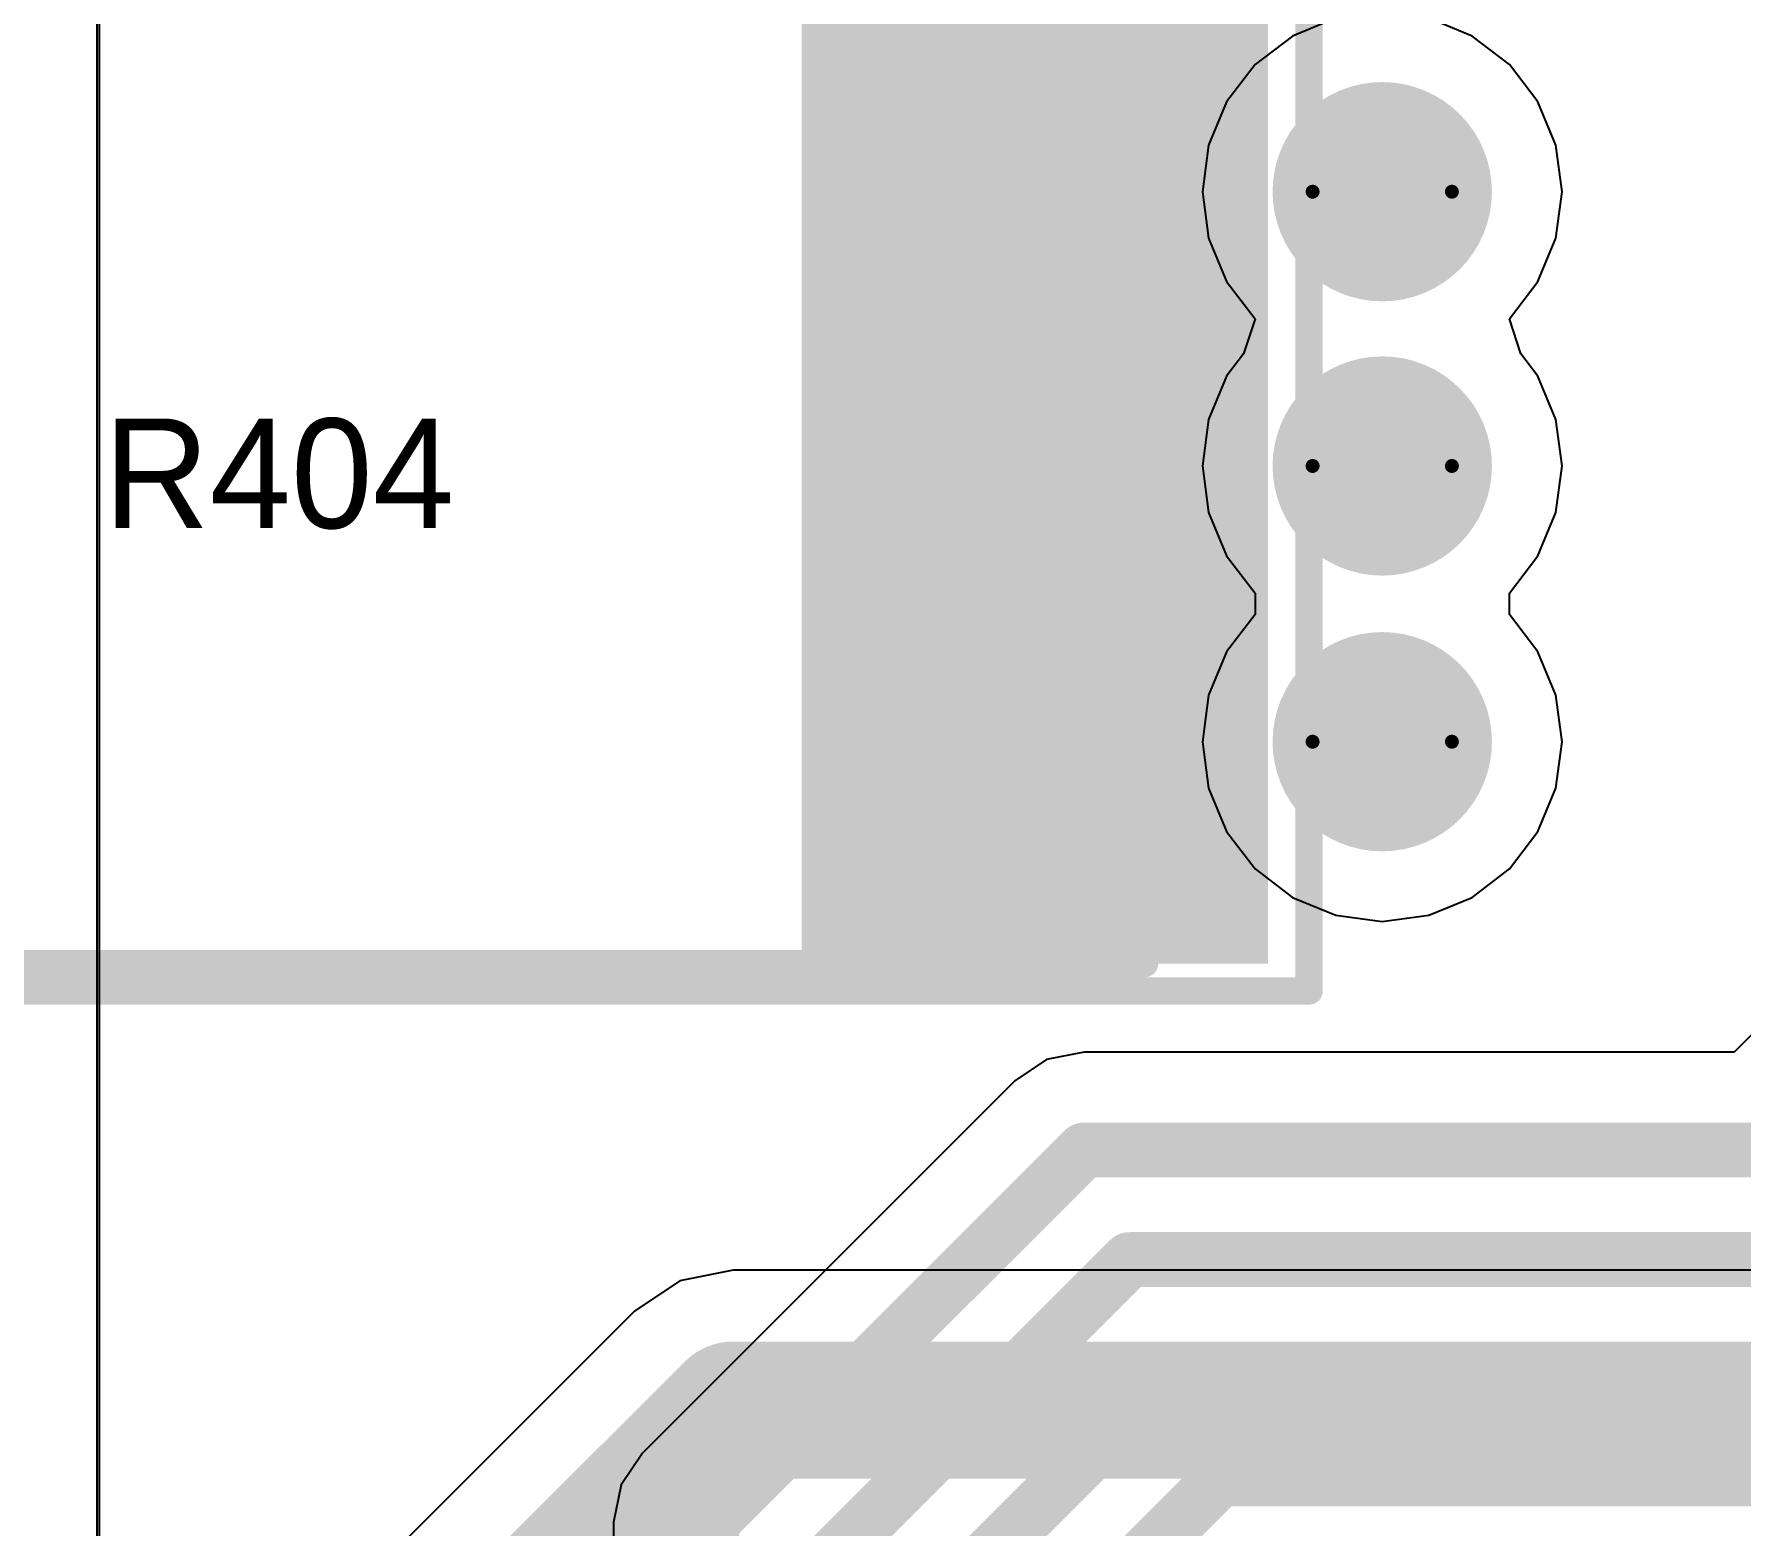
# Model space of a CAD drawing. Header units: millimetres. Extents: x 5 to 399, y 5 to 287.
# Drawn here: x 207.87 to 214.1, y 130.01 to 135.46 of the extents above; entities that cross this region are included whole.
import ezdxf

# ---------------------------------------------------------------- set-up
doc = ezdxf.new("R2010")
doc.units = ezdxf.units.MM
for name, color, linetype in [('BottomLayer', 5, 'Continuous'), ('DrillDrawing', 1, 'Continuous'), ('DrillGuide', 244, 'Continuous'), ('Mechanical13', 56, 'Continuous'), ('MidLayer1', 16, 'Continuous'), ('MidLayer2', 76, 'Continuous'), ('MultiLayer', 9, 'Continuous'), ('TopLayer', 1, 'Continuous'), ('TopOverlay', 2, 'Continuous'), ('TopPaste', 8, 'Continuous'), ('TopSolder', 216, 'Continuous'), ('ViaHoleLayer', 16, 'Continuous')]:
    doc.layers.add(name, color=color, linetype=linetype)

# ---------------------------------------------------------------- blocks, each defined once
blk = doc.blocks.new('2512_R_10')
at = {"layer": 'Mechanical13', "const_width": 0.1}
for points in [[(-3.1, 1.8), (-3.1, -1.8)], [(3.1, 1.8), (-3.1, 1.8)], [(3.1, 1.8), (3.1, -1.8)], [(3.1, -1.8), (-3.1, -1.8)]]:
    blk.add_lwpolyline(points, dxfattribs=at)
at = {"layer": 'Mechanical13', "const_width": 0.05}
for points in [[(-3.125, 1.8, 1), (-3.075, 1.8, 1)], [(-3.125, 1.8, 1), (-3.075, 1.8, 1)], [(3.075, 1.8, 1), (3.125, 1.8, 1)], [(3.075, 1.8, 1), (3.125, 1.8, 1)], [(-3.125, -1.8, 1), (-3.075, -1.8, 1)], [(-3.125, -1.8, 1), (-3.075, -1.8, 1)], [(3.075, -1.8, 1), (3.125, -1.8, 1)], [(3.075, -1.8, 1), (3.125, -1.8, 1)]]:
    blk.add_lwpolyline(points, format="xyb", close=True, dxfattribs=at)
at = {"layer": 'TopLayer'}
for points in [[(-1.9, -1.75), (-1.9, 1.75), (-3.5, -1.75), (-3.5, 1.75)], [(3.5, -1.75), (3.5, 1.75), (1.9, -1.75), (1.9, 1.75)]]:
    blk.add_solid(points, dxfattribs=at)
at = {"layer": 'TopOverlay', "const_width": 0.1}
for points in [[(3.7, 1.9), (-3.7, 1.9)], [(-3.7, 1.9), (-3.7, -1.9)], [(3.7, 1.9), (3.7, -1.9)], [(3.7, -1.9), (-3.75, -1.9)]]:
    blk.add_lwpolyline(points, dxfattribs=at)
at = {"layer": 'TopOverlay', "const_width": 0.05}
for points in [[(-3.725, 1.9, 1), (-3.675, 1.9, 1)], [(-3.725, 1.9, 1), (-3.675, 1.9, 1)], [(3.675, 1.9, 1), (3.725, 1.9, 1)], [(3.675, 1.9, 1), (3.725, 1.9, 1)], [(-3.775, -1.9, 1), (-3.725, -1.9, 1)], [(-3.725, -1.9, 1), (-3.675, -1.9, 1)], [(3.675, -1.9, 1), (3.725, -1.9, 1)], [(3.675, -1.9, 1), (3.725, -1.9, 1)]]:
    blk.add_lwpolyline(points, format="xyb", close=True, dxfattribs=at)
at = {"layer": 'TopPaste'}
for points in [[(-1.9, -1.75), (-1.9, 1.75), (-3.5, -1.75), (-3.5, 1.75)], [(3.5, -1.75), (3.5, 1.75), (1.9, -1.75), (1.9, 1.75)]]:
    blk.add_solid(points, dxfattribs=at)
at = {"layer": 'TopSolder'}
for points in [[(-1.85, -1.8), (-1.85, 1.8), (-3.55, -1.8), (-3.55, 1.8)], [(3.55, -1.8), (3.55, 1.8), (1.85, -1.8), (1.85, 1.8)]]:
    blk.add_solid(points, dxfattribs=at)

msp = doc.modelspace()

# ---------------------------------------------------------------- linework, layer by layer
at = {"layer": 'BottomLayer'}
for p, q in [((208.1048, 127.6407), (208.1048, 136.8772)), ((215.7102, 133.3785), (214.0747, 131.743)), ((211.5666, 131.7159), (211.4509, 131.6385)), ((211.7032, 131.743), (211.5666, 131.7159)), ((214.0747, 131.743), (211.7032, 131.743)), ((211.4509, 131.6385), (210.0925, 130.2801)), ((210.0925, 130.2801), (210.0151, 130.1644)), ((210.0151, 130.1644), (209.9879, 130.0278)), ((209.9879, 130.0278), (209.9879, 128.4484))]:
    msp.add_line(p, q, dxfattribs=at)
for points, const_width in [([(212.5908, 134.8822, 1), (212.9908, 134.8822, 1)], 0.4), ([(212.5908, 133.8816, 1), (212.9908, 133.8816, 1)], 0.4), ([(212.5908, 132.8756, 1), (212.9908, 132.8756, 1)], 0.4), ([(211.6532, 131.3862, 1), (211.7532, 131.3862, 1)], 0.1), ([(211.6532, 131.3862, 1), (211.7532, 131.3862, 1)], 0.1), ([(211.8189, 130.9862, 1), (211.9189, 130.9862, 1)], 0.1), ([(211.8189, 130.9862, 1), (211.9189, 130.9862, 1)], 0.1), ([(211.9846, 130.5862, 1), (212.0846, 130.5862, 1)], 0.1), ([(211.9846, 130.5862, 1), (212.0846, 130.5862, 1)], 0.1), ([(212.1502, 130.1862, 1), (212.2502, 130.1862, 1)], 0.1), ([(212.1502, 130.1862, 1), (212.2502, 130.1862, 1)], 0.1), ([(210.2948, 130.0278, 1), (210.3948, 130.0278, 1)], 0.1), ([(210.2948, 130.0278, 1), (210.3948, 130.0278, 1)], 0.1)]:
    msp.add_lwpolyline(points, format="xyb", close=True, dxfattribs=dict(at, const_width=const_width))
at = {"layer": 'BottomLayer', "const_width": 0.2}
for points in [[(210.3448, 130.0278), (211.7032, 131.3862)], [(211.7032, 131.3862), (214.2225, 131.3862)], [(210.7448, 129.8621), (211.8689, 130.9862)], [(211.8689, 130.9862), (214.3882, 130.9862)], [(211.1448, 129.6964), (212.0346, 130.5862)], [(212.0346, 130.5862), (214.5539, 130.5862)], [(211.7448, 129.7307), (212.2002, 130.1862)], [(212.2002, 130.1862), (214.7347, 130.1862)], [(210.3448, 128.3006), (210.3448, 130.0278)]]:
    msp.add_lwpolyline(points, dxfattribs=at)
at = {"layer": 'DrillDrawing'}
for points, const_width in [([(213.0448, 134.8822, 1), (212.5368, 134.8822, 1)], 0.0508), ([(212.5241, 134.8822, 1), (212.5495, 134.8822, 1)], 0.0254), ([(213.0321, 134.8822, 1), (213.0575, 134.8822, 1)], 0.0254), ([(213.0448, 133.8816, 1), (212.5368, 133.8816, 1)], 0.0508), ([(212.5241, 133.8816, 1), (212.5495, 133.8816, 1)], 0.0254), ([(213.0321, 133.8816, 1), (213.0575, 133.8816, 1)], 0.0254), ([(213.0448, 132.8756, 1), (212.5368, 132.8756, 1)], 0.0508), ([(212.5241, 132.8756, 1), (212.5495, 132.8756, 1)], 0.0254), ([(213.0321, 132.8756, 1), (213.0575, 132.8756, 1)], 0.0254)]:
    msp.add_lwpolyline(points, format="xyb", close=True, dxfattribs=dict(at, const_width=const_width))
at = {"layer": 'DrillGuide', "const_width": 0.2}
for points in [[(212.6908, 134.8822, 1), (212.8908, 134.8822, 1)], [(212.6908, 133.8816, 1), (212.8908, 133.8816, 1)], [(212.6908, 132.8756, 1), (212.8908, 132.8756, 1)]]:
    msp.add_lwpolyline(points, format="xyb", close=True, dxfattribs=at)
at = {"layer": 'MidLayer1', "const_width": 0.4}
for points in [[(212.5908, 134.8822, 1), (212.9908, 134.8822, 1)], [(212.5908, 133.8816, 1), (212.9908, 133.8816, 1)], [(212.5908, 132.8756, 1), (212.9908, 132.8756, 1)]]:
    msp.add_lwpolyline(points, format="xyb", close=True, dxfattribs=at)
at = {"layer": 'MidLayer2'}
for p, q in [((212.6211, 135.5155), (212.463, 135.45)), ((213.1186, 135.45), (212.9605, 135.5155)), ((212.463, 135.45), (212.3272, 135.3458)), ((213.2544, 135.3458), (213.1186, 135.45)), ((212.3272, 135.3458), (212.223, 135.21)), ((213.3586, 135.21), (213.2544, 135.3458)), ((212.223, 135.21), (212.1575, 135.0519)), ((213.4241, 135.0519), (213.3586, 135.21)), ((212.1575, 135.0519), (212.1352, 134.8822)), ((213.4464, 134.8822), (213.4241, 135.0519)), ((212.1352, 134.8822), (212.1575, 134.7125)), ((213.4241, 134.7125), (213.4464, 134.8822)), ((212.1575, 134.7125), (212.223, 134.5544)), ((213.3586, 134.5544), (213.4241, 134.7125)), ((212.223, 134.5544), (212.3272, 134.4186)), ((213.2544, 134.4186), (213.3586, 134.5544)), ((212.3272, 134.4186), (212.2854, 134.2906)), ((213.2962, 134.2906), (213.2544, 134.4186)), ((212.2854, 134.2906), (212.223, 134.2094)), ((213.3586, 134.2094), (213.2962, 134.2906)), ((212.223, 134.2094), (212.1575, 134.0513)), ((213.4241, 134.0513), (213.3586, 134.2094)), ((212.1575, 134.0513), (212.1352, 133.8816)), ((213.4464, 133.8816), (213.4241, 134.0513)), ((212.1352, 133.8816), (212.1575, 133.7119)), ((213.4241, 133.7119), (213.4464, 133.8816)), ((212.1575, 133.7119), (212.223, 133.5538)), ((213.3586, 133.5538), (213.4241, 133.7119)), ((212.223, 133.5538), (212.3272, 133.418)), ((213.2544, 133.418), (213.3586, 133.5538)), ((212.3272, 133.418), (212.3272, 133.3392)), ((213.2544, 133.3392), (213.2544, 133.418)), ((212.3272, 133.3392), (212.223, 133.2034)), ((213.3586, 133.2034), (213.2544, 133.3392)), ((212.223, 133.2034), (212.1575, 133.0453)), ((213.4241, 133.0453), (213.3586, 133.2034)), ((212.1575, 133.0453), (212.1352, 132.8756)), ((213.4464, 132.8756), (213.4241, 133.0453)), ((212.1352, 132.8756), (212.1575, 132.7059)), ((213.4241, 132.7059), (213.4464, 132.8756)), ((212.1575, 132.7059), (212.223, 132.5478)), ((213.3586, 132.5478), (213.4241, 132.7059)), ((212.223, 132.5478), (212.3272, 132.412)), ((213.2544, 132.412), (213.3586, 132.5478)), ((212.3272, 132.412), (212.463, 132.3078)), ((213.1186, 132.3078), (213.2544, 132.412)), ((212.463, 132.3078), (212.6211, 132.2423)), ((212.9605, 132.2423), (213.1186, 132.3078)), ((212.6211, 132.2423), (212.7908, 132.22)), ((212.7908, 132.22), (212.9605, 132.2423)), ((210.2289, 130.9082), (210.0635, 130.7977)), ((210.424, 130.947), (210.2289, 130.9082)), ((214.7067, 130.947), (210.424, 130.947)), ((210.0635, 130.7977), (206.9424, 127.6766))]:
    msp.add_line(p, q, dxfattribs=at)
for points, const_width in [([(212.5908, 134.8822, 1), (212.9908, 134.8822, 1)], 0.4), ([(212.5908, 133.8816, 1), (212.9908, 133.8816, 1)], 0.4), ([(212.5908, 132.8756, 1), (212.9908, 132.8756, 1)], 0.4), ([(210.299, 130.4372, 1), (210.549, 130.4372, 1)], 0.25), ([(210.299, 130.4372, 1), (210.549, 130.4372, 1)], 0.25)]:
    msp.add_lwpolyline(points, format="xyb", close=True, dxfattribs=dict(at, const_width=const_width))
at = {"layer": 'MidLayer2', "const_width": 0.5}
for points in [[(207.1982, 127.2114), (210.424, 130.4372)], [(210.424, 130.4372), (214.7067, 130.4372)]]:
    msp.add_lwpolyline(points, dxfattribs=at)
at = {"layer": 'MultiLayer', "const_width": 0.4}
for points in [[(212.5908, 134.8822, 1), (212.9908, 134.8822, 1)], [(212.5908, 133.8816, 1), (212.9908, 133.8816, 1)], [(212.5908, 132.8756, 1), (212.9908, 132.8756, 1)]]:
    msp.add_lwpolyline(points, format="xyb", close=True, dxfattribs=at)
at = {"layer": 'TopLayer'}
msp.add_line((208.1126, 127.8127), (208.1126, 135.7426), dxfattribs=at)
at = {"layer": 'TopLayer', "const_width": 0.4}
for points in [[(212.5908, 134.8822, 1), (212.9908, 134.8822, 1)], [(212.5908, 133.8816, 1), (212.9908, 133.8816, 1)], [(212.5908, 132.8756, 1), (212.9908, 132.8756, 1)]]:
    msp.add_lwpolyline(points, format="xyb", close=True, dxfattribs=at)
at = {"layer": 'ViaHoleLayer', "const_width": 0.2}
for points in [[(212.6908, 134.8822, 1), (212.8908, 134.8822, 1)], [(212.6908, 133.8816, 1), (212.8908, 133.8816, 1)], [(212.6908, 132.8756, 1), (212.8908, 132.8756, 1)]]:
    msp.add_lwpolyline(points, format="xyb", close=True, dxfattribs=at)

# ---------------------------------------------------------------- block references
at = {"rotation": 180}
msp.add_blockref('2512_R_10', (208.8238, 133.8662), dxfattribs=at)

# ---------------------------------------------------------------- texts
at = {"layer": 'TopOverlay'}
msp.add_text('R404', height=0.4, dxfattribs=at).set_placement((208.1276, 133.6548))

doc.saveas('drawing.dxf')
